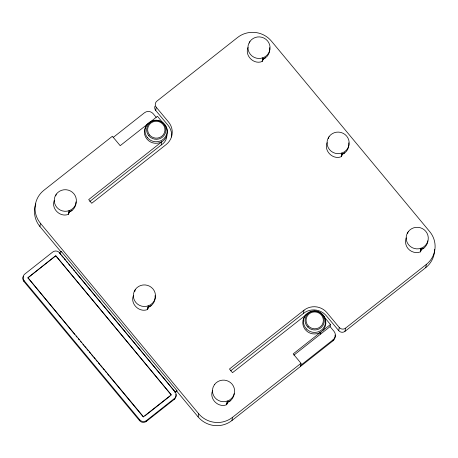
<?xml version="1.0" encoding="UTF-8"?>
<svg xmlns="http://www.w3.org/2000/svg" width="458" height="458" viewBox="0 0 458 458"><rect width="100%" height="100%" fill="white"/><g stroke="black" fill="none" stroke-linecap="round" stroke-linejoin="round"><path stroke-width="0.69" d="M69.582 211.98L69.61 211.476L68.809 212.197C73.103 210.852 76.326 206.392 75.999 201.864M147.917 307.404L148.69 307.181L148.718 306.677M227.798 402.387L227.826 401.884L227.025 402.605C230.929 401.397 233.763 397.693 234.261 393.674M262.508 59.374L263.276 59.156L263.31 58.653C267.982 57.49 270.312 52.109 269.653 47.626M341.616 154.581L342.384 154.357L342.418 153.854C347.09 152.697 349.42 147.31 348.761 142.833M23.959 281.515L24.108 280.668A4.815 4.694 9.8 0 1 24.789 274.067L52.727 252.026A4.815 4.694 9.8 0 1 59.494 252.747L175.111 391.888A4.815 4.694 9.8 0 1 174.429 398.489L174.286 399.336L146.348 421.377A4.815 4.694 9.8 0 1 139.581 420.656L23.959 281.515A4.815 4.694 9.8 0 1 23.45 276.317M74.648 334.329L27.938 277.725L55.767 255.787L171.286 394.83L143.451 416.769L28.133 278.086M28.093 278.298L28.201 277.439M174.967 392.735L176.828 391.264L176.937 390.628L61.32 251.488L61.212 252.123L39.909 226.492L40.459 223.315A24.068 23.461 9.8 0 1 43.871 190.31L112.37 136.266L120.196 145.678L147.945 123.803A11.553 11.261 9.8 0 0 146.818 138.929A11.553 11.261 9.8 0 0 162.149 141.562A11.553 11.261 9.8 0 0 166.134 126.929M55.773 195.869L55.956 194.81M28.161 277.651L55.401 255.976M171.023 395.117L171.052 394.681L56.071 256.045M60.828 254.608L59.494 252.747M54.33 200.301C50.792 208.602 60.233 217.739 68.442 214.315L69.084 210.611M171.618 136.953A16.362 15.95 9.8 0 0 168.012 125.223L155.714 110.424L156.264 107.246A4.454 4.34 9.8 0 1 156.894 101.138L237.57 37.487A24.068 23.461 9.8 0 1 271.405 41.1L429.724 231.628A23.908 23.301 9.8 0 1 426.335 264.415L425.785 267.592L344.989 331.34A4.454 4.34 9.8 0 1 338.725 330.67L326.428 315.871A16.362 15.95 9.8 0 0 303.419 313.415L230.603 370.865M134.789 291.603L135.064 290.011M89.825 201.457L161.233 144.957L161.783 141.78L88.697 199.602L91.737 203.266L166.237 144.488A16.362 15.95 9.8 0 0 168.561 122.046L156.264 107.246M133.438 295.502C129.9 303.803 139.341 312.94 147.55 309.522L148.192 305.812M139.581 420.656L139.724 419.809L24.108 280.668M143.818 416.58L143.411 416.98L143.154 416.511M146.348 421.377L146.491 420.53L174.429 398.489M75.45 272.207L175.111 391.888M249.467 43.046L249.65 41.987M335.084 335.033A6.177 6.023 9.8 0 1 332.937 340.849L231.966 420.513A24.068 23.461 9.8 0 1 198.125 416.9L198.675 413.723L40.459 223.315M248.024 47.477C244.492 55.779 253.927 64.916 262.142 61.492L262.778 57.788M212.546 390.703C209.008 399.01 218.449 408.147 226.658 404.723L227.3 401.019M231.966 420.513L232.515 417.335L301.015 363.291L293.206 353.891L330.453 324.499L324.024 316.759M328.483 138.78L328.758 137.188M303.419 313.415L303.969 310.238A16.362 15.95 9.8 0 1 326.978 312.694L339.275 327.493A4.454 4.34 9.8 0 0 345.538 328.163L426.335 264.415M300.465 366.463L301.015 363.291M327.132 142.678C323.6 150.98 333.035 160.117 341.25 156.693L341.886 152.989M293.939 355.116L320.56 334.094L320.926 331.976A11.553 11.261 9.8 0 1 304.851 329.067A11.553 11.261 9.8 0 1 307.702 313.398M320.56 334.094L330.086 326.617L330.453 324.499M332.937 340.849L333.121 339.79A6.177 6.023 9.8 0 0 333.996 331.317L330.086 326.617M338.725 330.67L339.275 327.493M344.989 331.34L345.538 328.163M407.683 233.448L407.866 232.395M406.24 237.879A11.072 10.792 9.8 0 0 418.36 252.467L420.358 251.9L420.994 248.19M69.759 211.167L68.442 214.315M148.867 306.368L147.55 309.522M227.975 401.569L226.658 404.723M427.955 240.851C427.463 244.87 424.623 248.574 420.725 249.782M68.626 213.256L69.61 211.476M262.325 60.433L263.31 58.653M262.142 61.492L263.127 59.712M147.734 308.463L148.392 307.272M341.433 155.634L342.418 153.854M341.25 156.693L342.235 154.913A11.072 10.792 9.8 0 0 342.658 153.567M226.842 403.664L227.826 401.884M420.541 250.841L421.194 249.65M420.358 251.9L421.343 250.114A11.072 10.792 9.8 0 0 421.766 248.768M148.69 307.181C153.081 305.274 155.834 300.402 155.067 295.656M150.539 121.868L157.432 116.275L163.008 122.984M113.126 137.503L144.476 112.765A6.177 6.023 9.8 0 1 153.161 113.693L156.201 117.351M59.46 252.959L61.32 251.488M144.894 415.916L169.872 396.204M175.076 392.1L176.937 390.628M303.969 310.238L229.469 369.016L232.509 372.68L305.761 315.047M300.648 365.404L333.121 339.79M148.976 123.047L150.006 122.297M263.276 59.156L265.732 57.691M342.384 154.357L344.84 152.898M55.366 256.188L56.031 256.257M70.217 211.235L72.038 210.514M149.325 306.436L151.146 305.721M421.526 249.055L423.948 248.099M228.433 401.643L230.254 400.922M176.828 391.264L198.125 416.9M61.744 255.707L63.112 257.356M64.028 258.455L65.397 260.11M66.313 261.209L67.681 262.858M68.597 263.957L69.965 265.606M70.881 266.705L72.255 268.359M73.165 269.459L74.539 271.107M76.022 335.977L76.933 337.071M78.301 338.72L79.217 339.819M80.585 341.468L81.495 342.567M82.864 344.216L83.78 345.315M84.69 346.414L86.064 348.057M86.974 349.156L88.342 350.805M89.258 351.904L90.627 353.553M91.537 354.652L92.905 356.301M93.821 357.395L95.19 359.043M96.1 360.143L97.474 361.791M98.384 362.891L99.752 364.539M100.668 365.639L102.037 367.282M102.947 368.381L104.321 370.03M105.231 371.129L106.599 372.778M107.516 373.877L108.884 375.526M109.794 376.625L143.114 416.723M323.772 316.312L325.008 318.539A11.553 11.261 9.8 0 1 322.867 330.327M39.909 226.492A24.068 23.461 9.8 0 1 35.833 203.862M232.515 417.335A24.068 23.461 9.8 0 1 198.675 413.723M434.562 249.501A23.908 23.301 9.8 0 1 425.785 267.592M175.849 394.361A4.815 4.694 9.8 0 1 174.286 399.336M146.491 420.53A4.815 4.694 9.8 0 1 139.724 419.809M322.066 314.406A11.553 11.261 9.8 0 1 323.388 315.802M164.697 124.822A11.553 11.261 9.8 0 1 165.825 126.374M166.884 135.602A11.553 11.261 9.8 0 1 161.233 144.957M155.714 110.424A4.454 4.34 9.8 0 1 154.999 106.124M56.334 194.123L54.966 196.591A11.072 10.792 9.8 0 0 67.091 211.178L69.856 210.394A11.072 10.792 9.8 0 0 73.881 193.745A11.072 10.792 9.8 0 0 56.334 194.123M250.034 41.294L248.665 43.768A11.072 10.792 9.8 0 0 260.785 58.355L263.55 57.565A11.072 10.792 9.8 0 0 267.575 40.922A11.072 10.792 9.8 0 0 250.034 41.294M135.442 289.324L134.074 291.798A11.072 10.792 9.8 0 0 146.199 306.385L148.964 305.595A11.072 10.792 9.8 0 0 152.989 288.952A11.072 10.792 9.8 0 0 135.442 289.324M329.142 136.501L327.773 138.974A11.072 10.792 9.8 0 0 339.893 153.556L342.658 152.772A11.072 10.792 9.8 0 0 346.683 136.123A11.072 10.792 9.8 0 0 329.142 136.501M214.55 384.525L213.182 386.999A11.072 10.792 9.8 0 0 225.307 401.586L228.073 400.796A11.072 10.792 9.8 0 0 232.097 384.153A11.072 10.792 9.8 0 0 214.55 384.525M408.25 231.702L406.881 234.175A11.072 10.792 9.8 0 0 419.001 248.763L421.766 247.973A11.072 10.792 9.8 0 0 425.791 231.33A11.072 10.792 9.8 0 0 408.25 231.702M306.476 328.999A11.072 10.792 9.8 0 0 325.106 324.779A11.072 10.792 9.8 0 0 311.909 311.108A11.072 10.792 9.8 0 0 306.476 328.999M307.702 326.978A9.624 9.383 9.8 0 0 323.903 323.308A9.624 9.383 9.8 0 0 312.43 311.423A9.624 9.383 9.8 0 0 307.702 326.978M308.44 326.125A8.662 8.444 9.8 0 0 323.016 322.821A8.662 8.444 9.8 0 0 312.688 312.127A8.662 8.444 9.8 0 0 308.44 326.125M148.81 135.797A9.624 9.383 9.8 0 0 165.252 133.324A9.624 9.383 9.8 0 0 154.712 120.637A9.624 9.383 9.8 0 0 148.81 135.797M147.51 137.738A11.072 10.792 9.8 0 0 166.42 134.892A11.072 10.792 9.8 0 0 154.3 120.305A11.072 10.792 9.8 0 0 147.51 137.738M149.594 135.001A8.662 8.444 9.8 0 0 164.393 132.774A8.662 8.444 9.8 0 0 154.907 121.353A8.662 8.444 9.8 0 0 149.594 135.001"/></g></svg>
